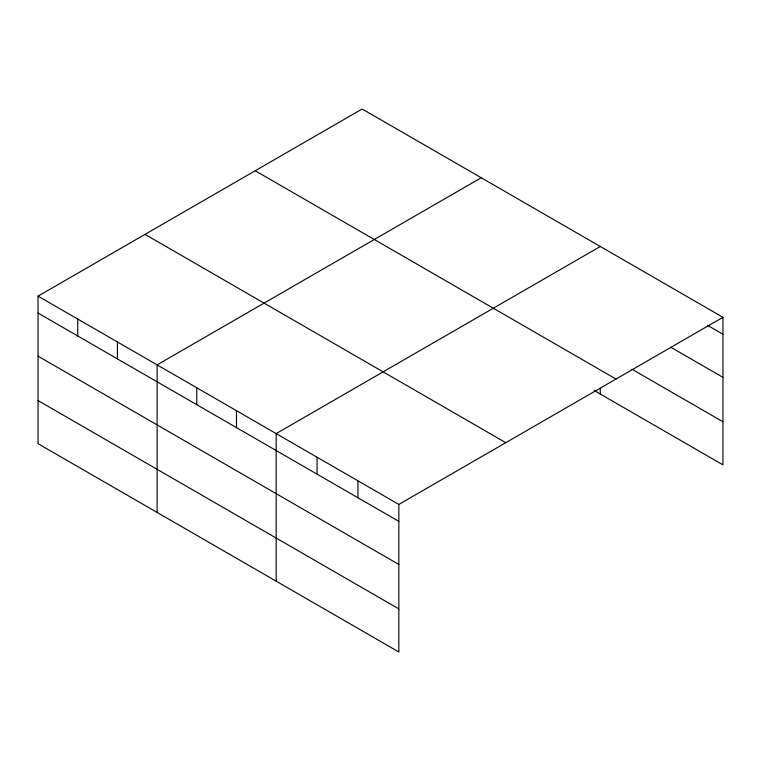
<?xml version="1.0" encoding="UTF-8"?>
<svg xmlns="http://www.w3.org/2000/svg" width="761" height="761" viewBox="0 0 761 761"><rect width="100%" height="100%" fill="white"/><g stroke="black" fill="none" stroke-linecap="round" stroke-linejoin="round"><path stroke-width="1.14" d="M38.05 296.134L398.831 504.429L398.831 651.996L38.05 443.692L38.05 296.134L362.169 109.004L722.95 317.308L722.95 464.866L594.179 390.517M481.228 177.751L157.108 364.871L157.108 512.429M600.286 246.488L276.167 433.608L276.167 581.166M398.831 504.429L722.95 317.308M707.616 325.375L722.95 334.231M670.812 347.244L722.95 377.342M631.972 369.228L722.95 421.756M255.211 170.759L615.991 379.054M145.009 234.378L505.789 442.683M38.05 313.056L398.831 521.361M38.05 356.167L398.831 564.462M38.05 400.581L398.831 608.886M600.286 388.215L600.286 394.046M357.946 480.828L357.946 497.751M317.061 457.218L317.061 474.141M236.481 410.702L236.481 427.625M196.795 387.787L196.795 404.709M117.422 341.955L117.422 358.888M77.736 319.049L77.736 335.972"/></g></svg>
